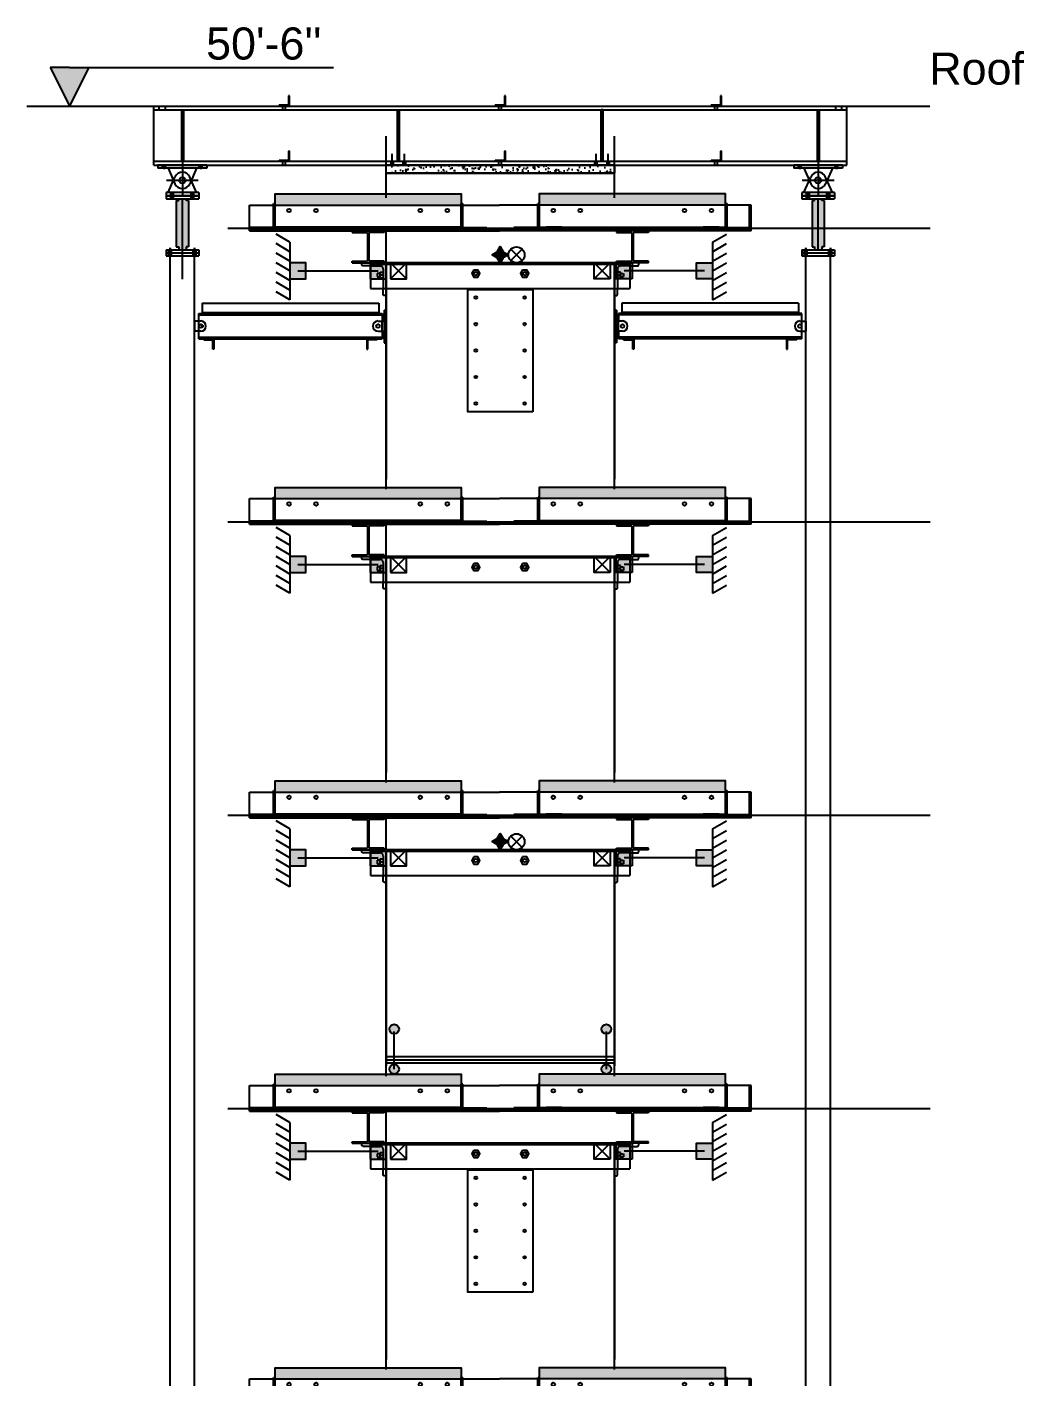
# Model space of a CAD drawing. Header units: millimetres. Extents: x -79526 to 153901, y -45620 to 21119.
# Drawn here: x 81065 to 87279, y 7465 to 15872 of the extents above; entities that cross this region are included whole.
import ezdxf

# ---------------------------------------------------------------- set-up
doc = ezdxf.new("R2010")
doc.units = ezdxf.units.MM
doc.header["$MEASUREMENT"] = 0
doc.linetypes.add('ACAD_ISO02W100', pattern=[15, 12, -3])
doc.linetypes.add('CENTER', pattern=[50.8, 31.75, -6.35, 6.35, -6.35])
for name, color, linetype in [('center', 7, 'CENTER'), ('colum', 154, 'Continuous'), ('greygrid', 252, 'CENTER'), ('Note', 7, 'Continuous'), ('Plot', 254, 'Continuous'), ('SolidLine', 7, 'Continuous'), ('STRUCTURENOTE', 7, 'Continuous'), ('truss', 250, 'Continuous')]:
    doc.layers.add(name, color=color, linetype=linetype)
doc.layers.add('Elevation', color=252, linetype='Continuous', true_color=0x696969)
doc.styles.get("Standard").update_dxf_attribs({"font": 'arial.ttf'})
doc.dimstyles.new('ISO-25', dxfattribs={"dimtxt": 2, "dimasz": 1.3, "dimexe": 1, "dimexo": 1.25, "dimtad": 1, "dimdec": 4, "dimlfac": -0.03937, "dimzin": 0, "dimdsep": 46, "dimlunit": 4, "dimtxsty": 'Standard', "dimcen": 2.5, "dimadec": 0, "dimazin": 0, "dimtfac": 1, "dimtdec": 4, "dimtmove": 1, "dimatfit": 3, "dimfxl": 1, "dimfrac": 2, "dimtolj": 1, "dimarcsym": 0})
pattern_1 = [(50, (151568.3, -172702.585), (91.092334, -7.969543), [9.525, -104.775]), (355, (151568.3, -172702.585), (-17.62171, 95.528423), [7.62, -83.82029]), (100.451445, (151575.89, -172703.25), (73.470624, 87.558876), [8.095004, -89.045122]), (46.1842, (151568.3, -172677.18), (135.53952, -21.021164), [14.2875, -157.1625]), (96.63556, (151579.6, -172678.94), (118.70207, 123.71306), [12.14251, -133.5678]), (351.18415, (151568.3, -172677.18), (118.70207, 123.71306), [11.42998, -125.72987]), (21, (151581, -172683.535), (75.807196, -51.1326), [9.525, -104.775]), (326, (151581, -172683.535), (30.901014, 92.093983), [7.62, -83.82]), (71.451445, (151587.32, -172687.8), (106.70821, 40.961384), [8.095004, -89.04497]), (37.5, (151568.3, -172702.585), (1.5443016, 42.2775194), [0, -82.804, 0, -85.09, 0, -84.1375]), (7.5, (151568.3, -172702.585), (33.409831, 50.090287), [0, -48.514, 0, -80.899, 0, -32.0675]), (327.5, (151539.98, -172702.585), (67.7952976, -2.864372), [0, -31.75, 0, -99.06, 0, -131.445]), (317.5, (151527.28, -172702.585), (74.06459, 12.713246), [0, -41.275, 0, -65.786, 0, -93.345])]

# ---------------------------------------------------------------- blocks, each defined once
blk = doc.blocks.new('Elevation')
at = {"layer": 'Elevation'}
h = blk.add_hatch(color=256, dxfattribs=at)
h.dxf.hatch_style = 1
h.paths.add_polyline_path([(93.67, 80.08), (95.17, 83.08), (93.67, 83.08), (92.17, 83.08)])
for p, q in [((92.17, 83.08), (73.09, 83.08)), ((93.67, 83.08), (92.17, 83.08)), ((92.17, 83.08), (93.67, 80.08)), ((93.67, 83.08), (95.17, 83.08)), ((95.17, 83.08), (93.67, 80.08))]:
    blk.add_line(p, q, dxfattribs=at)
blk = doc.blocks.new('*U153')
at = {"true_color": 0xadddf7}
h = blk.add_hatch(color=141, dxfattribs=at)
h.dxf.hatch_style = 1
h.paths.add_polyline_path([(-1403.4, 739.8), (-1403.4, 669.8), (-243.4, 669.8), (-243.4, 739.8)])
h = blk.add_hatch(color=141, dxfattribs=at)
h.dxf.hatch_style = 1
h.paths.add_polyline_path([(243.4, 739.8), (243.4, 669.8), (1403.4, 669.8), (1403.4, 739.8)])
at = {"linetype": 'ACAD_ISO02W100', "ltscale": 0.2}
for p, q in [((-808, 290.7), (-748.3, 290.7)), ((-730.3, 272.7), (-730.3, 149.8)), ((730.3, 272.7), (730.3, 149.8)), ((808, 290.7), (748.3, 290.7))]:
    blk.add_line(p, q, dxfattribs=at)
at = {"layer": 'Note', "ltscale": 0.2}
for points in [[(-165.3, 265.6), (-178.3, 243.2), (-165.3, 220.8), (-139.5, 220.8), (-126.5, 243.2), (-139.5, 265.6)], [(139.5, 265.6), (126.5, 243.2), (139.5, 220.8), (165.3, 220.8), (178.3, 243.2), (165.3, 265.6)]]:
    blk.add_lwpolyline(points, close=True, dxfattribs=at)
at = {"layer": 'Plot', "lineweight": -2, "ltscale": 0.2}
for p, q in [((-711.2, 739.8), (-711.2, 1099.8)), ((711.2, 739.8), (711.2, 1099.8)), ((-711.2, -1099.8), (-711.2, 509.8)), ((711.2, -1099.8), (711.2, 309.8))]:
    blk.add_line(p, q, dxfattribs=at)
at = {"layer": 'Plot', "linetype": 'ACAD_ISO02W100', "ltscale": 0.2}
for p, q in [((-1413.4, 529.8), (-1413.4, 679.8)), ((-1403.4, 679.8), (-1413.4, 679.8)), ((-1403.4, 519.8), (-1403.4, 679.8)), ((-243.6, 519.8), (-243.6, 679.8)), ((-243.6, 679.8), (-233.6, 679.8)), ((-233.6, 529.8), (-233.6, 679.8)), ((233.6, 529.8), (233.6, 679.8)), ((243.6, 679.8), (233.6, 679.8)), ((243.6, 519.8), (243.6, 679.8)), ((1403.4, 519.8), (1403.4, 679.8)), ((1403.4, 679.8), (1413.4, 679.8)), ((1413.4, 529.8), (1413.4, 679.8)), ((-1403.4, 648.8), (-1413.4, 648.8)), ((-1403.4, 637.8), (-1413.4, 637.8)), ((-1403.4, 626.8), (-1413.4, 626.8)), ((-243.6, 648.8), (-233.6, 648.8)), ((-243.6, 637.8), (-233.6, 637.8)), ((-243.6, 626.8), (-233.6, 626.8)), ((243.6, 648.8), (233.6, 648.8)), ((243.6, 637.8), (233.6, 637.8)), ((243.6, 626.8), (233.6, 626.8)), ((1403.4, 648.8), (1413.4, 648.8)), ((1403.4, 637.8), (1413.4, 637.8)), ((1403.4, 626.8), (1413.4, 626.8)), ((-1413.4, 529.8), (-1563.4, 529.8)), ((-1563.4, 519.8), (-1563.4, 529.8)), ((-1403.4, 519.8), (-1563.4, 519.8)), ((-1537.6, 519.8), (-1537.6, 529.8)), ((-1537.1, 519.8), (-1537.1, 509.8)), ((-1528.6, 519.8), (-1528.6, 529.8)), ((-1528.6, 519.8), (-1528.6, 509.8)), ((-1520.1, 519.8), (-1520.1, 509.8)), ((-1519.6, 519.8), (-1519.6, 529.8)), ((-1452.4, 519.8), (-1452.4, 529.8)), ((-1452.1, 519.8), (-1452.1, 509.8)), ((-1443.6, 519.8), (-1443.6, 509.8)), ((-1443.4, 519.8), (-1443.4, 529.8)), ((-1435.1, 519.8), (-1435.1, 509.8)), ((-1434.4, 519.8), (-1434.4, 529.8)), ((-1363.6, 519.8), (-1363.6, 531.8)), ((-1363.6, 531.8), (-1263.6, 531.8)), ((-1263.6, 531.8), (-1263.6, 519.8)), ((-897.1, 519.8), (-897.1, 509.8)), ((-897.1, 509.8), (-897.1, 499.8)), ((-888.6, 519.8), (-888.6, 509.8)), ((-880.1, 519.8), (-880.1, 509.8)), ((-880.1, 499.8), (-880.1, 509.8)), ((-767.1, 519.8), (-767.1, 509.8)), ((-767.1, 509.8), (-767.1, 499.8)), ((-767.1, 509.8), (-767.1, 499.8)), ((-758.6, 519.8), (-758.6, 509.8)), ((-758.6, 509.8), (-758.6, 499.8)), ((-750.1, 519.8), (-750.1, 509.8)), ((-750.1, 499.8), (-750.1, 509.8)), ((-383.6, 519.8), (-383.6, 531.8)), ((-383.6, 531.8), (-283.6, 531.8)), ((-283.6, 531.8), (-283.6, 519.8)), ((-243.6, 519.8), (-83.6, 519.8)), ((-233.6, 529.8), (-83.6, 529.8)), ((-212.6, 519.8), (-212.6, 529.8)), ((-212.1, 519.8), (-212.1, 509.8)), ((-203.6, 519.8), (-203.6, 529.8)), ((-203.6, 519.8), (-203.6, 509.8)), ((-195.1, 519.8), (-195.1, 509.8)), ((-194.6, 519.8), (-194.6, 529.8)), ((-127.4, 519.8), (-127.4, 529.8)), ((-127.1, 519.8), (-127.1, 509.8)), ((-118.6, 519.8), (-118.6, 509.8)), ((-118.4, 519.8), (-118.4, 529.8)), ((-110.1, 519.8), (-110.1, 509.8)), ((-109.4, 519.8), (-109.4, 529.8)), ((-83.6, 519.8), (-83.6, 529.8)), ((233.6, 529.8), (83.6, 529.8)), ((83.6, 519.8), (83.6, 529.8)), ((243.6, 519.8), (83.6, 519.8)), ((109.4, 519.8), (109.4, 529.8)), ((110.1, 519.8), (110.1, 509.8)), ((118.4, 519.8), (118.4, 529.8)), ((118.6, 519.8), (118.6, 509.8)), ((127.1, 519.8), (127.1, 509.8)), ((127.4, 519.8), (127.4, 529.8)), ((194.6, 519.8), (194.6, 529.8)), ((195.1, 519.8), (195.1, 509.8)), ((203.6, 519.8), (203.6, 529.8)), ((203.6, 519.8), (203.6, 509.8)), ((212.1, 519.8), (212.1, 509.8)), ((212.6, 519.8), (212.6, 529.8)), ((383.6, 531.8), (283.6, 531.8)), ((283.6, 531.8), (283.6, 519.8)), ((383.6, 519.8), (383.6, 531.8)), ((750.1, 519.8), (750.1, 509.8)), ((750.1, 499.8), (750.1, 509.8)), ((758.6, 519.8), (758.6, 509.8)), ((758.6, 509.8), (758.6, 499.8)), ((767.1, 519.8), (767.1, 509.8)), ((767.1, 509.8), (767.1, 499.8)), ((767.1, 509.8), (767.1, 499.8)), ((880.1, 519.8), (880.1, 509.8)), ((880.1, 499.8), (880.1, 509.8)), ((888.6, 519.8), (888.6, 509.8)), ((897.1, 519.8), (897.1, 509.8)), ((897.1, 509.8), (897.1, 499.8)), ((1363.6, 531.8), (1263.6, 531.8)), ((1263.6, 531.8), (1263.6, 519.8)), ((1363.6, 519.8), (1363.6, 531.8)), ((1403.4, 519.8), (1563.4, 519.8)), ((1413.4, 529.8), (1563.4, 529.8)), ((1434.4, 519.8), (1434.4, 529.8)), ((1435.1, 519.8), (1435.1, 509.8)), ((1443.4, 519.8), (1443.4, 529.8)), ((1443.6, 519.8), (1443.6, 509.8)), ((1452.1, 519.8), (1452.1, 509.8)), ((1452.4, 519.8), (1452.4, 529.8)), ((1519.6, 519.8), (1519.6, 529.8)), ((1520.1, 519.8), (1520.1, 509.8)), ((1528.6, 519.8), (1528.6, 529.8)), ((1528.6, 519.8), (1528.6, 509.8)), ((1537.1, 519.8), (1537.1, 509.8)), ((1537.6, 519.8), (1537.6, 529.8)), ((1563.4, 519.8), (1563.4, 529.8)), ((-758.6, 499.8), (-767.1, 499.8)), ((758.6, 499.8), (767.1, 499.8)), ((-764.2, 309.8), (-772.7, 309.8)), ((-769.6, 299.8), (-769.6, 309.8)), ((-767.1, 309.8), (-767.1, 319.8)), ((-758.6, 319.8), (-767.1, 319.8)), ((-767.1, 309.8), (-767.1, 319.8)), ((-758.6, 309.8), (-758.6, 319.8)), ((-758.6, 299.8), (-758.6, 309.8)), ((-750.1, 319.8), (-750.1, 309.8)), ((-747.6, 299.8), (-747.6, 309.8)), ((747.6, 299.8), (747.6, 309.8)), ((750.1, 319.8), (750.1, 309.8)), ((758.6, 319.8), (767.1, 319.8)), ((758.6, 309.8), (758.6, 319.8)), ((758.6, 299.8), (758.6, 309.8)), ((764.2, 309.8), (772.7, 309.8)), ((767.1, 309.8), (767.1, 319.8)), ((767.1, 309.8), (767.1, 319.8)), ((769.6, 299.8), (769.6, 309.8))]:
    blk.add_line(p, q, dxfattribs=at)
at = {"layer": 'Plot', "ltscale": 0.2}
for p, q in [((-1563.6, 669.8), (-5.6, 669.8)), ((-1563.6, 509.8), (-1563.6, 669.8)), ((-1563.6, 519.8), (-1563.6, 624.8)), ((-1563.6, 509.8), (-1563.6, 614.8)), ((1552.4, 669.8), (-5.6, 669.8)), ((1563.6, 669.8), (5.6, 669.8)), ((1552.4, 509.8), (1552.4, 669.8)), ((1552.4, 519.8), (1552.4, 624.8)), ((1552.4, 509.8), (1552.4, 614.8)), ((1563.6, 509.8), (1563.6, 669.8)), ((1563.6, 519.8), (1563.6, 624.8)), ((1563.6, 509.8), (1563.6, 614.8)), ((-1563.6, 519.8), (-5.6, 519.8)), ((-1563.6, 509.8), (-5.6, 509.8)), ((-923.6, 509.8), (-723.6, 509.8)), ((-923.6, 509.8), (-923.6, 499.8)), ((-723.6, 509.8), (-723.6, 499.8)), ((-634.1, 519.8), (-634.1, 509.8)), ((-625.6, 519.8), (-625.6, 509.8)), ((-617.1, 519.8), (-617.1, 509.8)), ((1552.4, 519.8), (-5.6, 519.8)), ((1552.4, 509.8), (-5.6, 509.8)), ((1563.6, 519.8), (5.6, 519.8)), ((1563.6, 509.8), (5.6, 509.8)), ((617.1, 519.8), (617.1, 509.8)), ((625.6, 519.8), (625.6, 509.8)), ((634.1, 519.8), (634.1, 509.8)), ((923.6, 509.8), (723.6, 509.8)), ((723.6, 509.8), (723.6, 499.8)), ((923.6, 509.8), (923.6, 499.8)), ((-923.6, 499.8), (-827.6, 499.8)), ((-827.6, 499.8), (-827.6, 319.8)), ((-723.6, 499.8), (-819.6, 499.8)), ((-819.6, 499.8), (-819.6, 319.8)), ((723.6, 499.8), (819.6, 499.8)), ((819.6, 499.8), (819.6, 319.8)), ((923.6, 499.8), (827.6, 499.8)), ((827.6, 499.8), (827.6, 319.8)), ((-923.6, 309.8), (-923.6, 319.8)), ((-923.6, 319.8), (-827.6, 319.8)), ((-923.6, 309.8), (-723.6, 309.8)), ((-723.6, 319.8), (-819.6, 319.8)), ((808, 309.8), (-808, 309.8)), ((-808, 309.8), (-808, 149.8)), ((808, 299.8), (-808, 299.8)), ((-775.6, 319.8), (-784.1, 319.8)), ((-723.6, 309.8), (-723.6, 319.8)), ((711.2, 309.8), (-711.2, 309.8)), ((723.6, 309.8), (723.6, 319.8)), ((723.6, 319.8), (819.6, 319.8)), ((923.6, 309.8), (723.6, 309.8)), ((775.6, 319.8), (784.1, 319.8)), ((808, 309.8), (808, 149.8)), ((808, 309.8), (808, 149.8)), ((923.6, 319.8), (827.6, 319.8)), ((923.6, 309.8), (923.6, 319.8)), ((-808, 149.8), (808, 149.8))]:
    blk.add_line(p, q, dxfattribs=at)
for points in [[(-243.4, 532.8), (-1403.4, 532.8), (-1403.4, 739.8), (-243.4, 739.8)], [(243.4, 532.8), (1403.4, 532.8), (1403.4, 739.8), (243.4, 739.8)]]:
    blk.add_lwpolyline(points, close=True, dxfattribs=at)
for points in [[(-808, 290.7), (-854.2, 290.7, -0.414214), (-863.2, 299.7), (-863.2, 309.8), (-711.2, 309.8), (-711.2, 106.8)], [(808, 290.7), (854.2, 290.7, 0.414214), (863.2, 299.7), (863.2, 309.8), (711.2, 309.8), (711.2, 106.8)], [(-711.2, 106.8), (-721.3, 106.8, -0.414214), (-730.3, 115.8), (-730.3, 149.8, 0.414214)], [(711.2, 106.8), (721.3, 106.8, 0.414214), (730.3, 115.8), (730.3, 149.8, -0.414214)]]:
    blk.add_lwpolyline(points, format="xyb", dxfattribs=at)
at = {"layer": 'Plot', "linetype": 'ACAD_ISO02W100', "ltscale": 0.2}
for points in [[(-730.3, 272.7, 0.414214), (-748.3, 290.7)], [(730.3, 272.7, -0.414214), (748.3, 290.7)]]:
    blk.add_lwpolyline(points, format="xyb", dxfattribs=at)
at = {"layer": 'Plot', "ltscale": 0.2}
for centre, radius in [((-1316.3, 636.8), 11), ((-1148.4, 636.8), 11), ((-1148.3, 636.8), 11), ((-498.4, 636.8), 11), ((-330.4, 636.8), 11), ((330.4, 636.8), 11), ((498.4, 636.8), 11), ((1148.3, 636.8), 11), ((1148.4, 636.8), 11), ((1316.3, 636.8), 11), ((-152.4, 243.2), 11.1), ((152.4, 243.2), 11.1)]:
    blk.add_circle(centre, radius, dxfattribs=at)
at = {"layer": 'SolidLine', "linetype": 'ACAD_ISO02W100', "ltscale": 0.2}
for p, q in [((-749.2, 244.8), (-768.2, 244.8)), ((-768.2, 244.8), (-768.2, 222.5)), ((-768.2, 222.5), (-749.2, 222.5)), ((-730.3, 233.6), (-749.3, 233.6)), ((730.3, 233.6), (749.3, 233.6)), ((749.2, 244.8), (768.2, 244.8)), ((768.2, 222.5), (749.2, 222.5)), ((768.2, 244.8), (768.2, 222.5))]:
    blk.add_line(p, q, dxfattribs=at)
for points in [[(-730.3, 214.6), (-749.3, 214.6), (-749.3, 252.7), (-730.3, 252.7)], [(730.3, 214.6), (749.3, 214.6), (749.3, 252.7), (730.3, 252.7)]]:
    blk.add_lwpolyline(points, close=True, dxfattribs=at)
blk = doc.blocks.new('*U152')
at = {"color": 0, "linetype": 'ByBlock', "lineweight": -2, "transparency": 16777216}
for p in [(0, 12801.6), (0, 10972.8), (0, 9144), (0, 7315.2), (0, 5486.4), (0, 3657.6), (0, 1828.8), (0, 0)]:
    blk.add_blockref('*U153', p, dxfattribs=at)

msp = doc.modelspace()

# ---------------------------------------------------------------- hatches: boundary and pattern name
h = msp.add_hatch(color=1)
h.dxf.hatch_style = 1
h.paths.add_polyline_path([(83995.7, 14471.9), (84014.5, 14504.4), (84033.2, 14471.9), (84065.7, 14453.2), (84033.2, 14434.4), (84014.5, 14402), (83995.7, 14434.4), (83963.2, 14453.2)])
h = msp.add_hatch(color=1)
h.dxf.hatch_style = 1
h.paths.add_polyline_path([(82703.3, 14302), (82803.3, 14302), (82803.3, 14402), (82703.3, 14402)])
h.paths.add_polyline_path([(83203.3, 14302), (83303.3, 14302), (83303.3, 14402), (83203.3, 14402)])
edge = h.paths.add_edge_path()
edge.add_line((82753.3, 14352), (83253.3, 14352))
h = msp.add_hatch(color=1)
h.dxf.hatch_style = 1
h.paths.add_polyline_path([(85336.9, 14302), (85236.9, 14302), (85236.9, 14402), (85336.9, 14402)])
h.paths.add_polyline_path([(84836.9, 14302), (84736.9, 14302), (84736.9, 14402), (84836.9, 14402)])
edge = h.paths.add_edge_path()
edge.add_line((85286.9, 14352), (84786.9, 14352))
h = msp.add_hatch(color=1)
h.dxf.hatch_style = 1
h.paths.add_polyline_path([(82703.3, 12473.2), (82803.3, 12473.2), (82803.3, 12573.2), (82703.3, 12573.2)])
h.paths.add_polyline_path([(83203.3, 12473.2), (83303.3, 12473.2), (83303.3, 12573.2), (83203.3, 12573.2)])
edge = h.paths.add_edge_path()
edge.add_line((82753.3, 12523.2), (83253.3, 12523.2))
h = msp.add_hatch(color=1)
h.dxf.hatch_style = 1
h.paths.add_polyline_path([(85336.9, 12473.2), (85236.9, 12473.2), (85236.9, 12573.2), (85336.9, 12573.2)])
h.paths.add_polyline_path([(84836.9, 12473.2), (84736.9, 12473.2), (84736.9, 12573.2), (84836.9, 12573.2)])
edge = h.paths.add_edge_path()
edge.add_line((85286.9, 12523.2), (84786.9, 12523.2))
h = msp.add_hatch(color=1)
h.dxf.hatch_style = 1
h.paths.add_polyline_path([(83995.7, 10814.3), (84014.5, 10846.8), (84033.2, 10814.3), (84065.7, 10795.6), (84033.2, 10776.8), (84014.5, 10744.4), (83995.7, 10776.8), (83963.2, 10795.6)])
h = msp.add_hatch(color=1)
h.dxf.hatch_style = 1
h.paths.add_polyline_path([(82703.3, 10644.4), (82803.3, 10644.4), (82803.3, 10744.4), (82703.3, 10744.4)])
h.paths.add_polyline_path([(83203.3, 10644.4), (83303.3, 10644.4), (83303.3, 10744.4), (83203.3, 10744.4)])
edge = h.paths.add_edge_path()
edge.add_line((82753.3, 10694.4), (83253.3, 10694.4))
h = msp.add_hatch(color=1)
h.dxf.hatch_style = 1
h.paths.add_polyline_path([(85336.9, 10644.4), (85236.9, 10644.4), (85236.9, 10744.4), (85336.9, 10744.4)])
h.paths.add_polyline_path([(84836.9, 10644.4), (84736.9, 10644.4), (84736.9, 10744.4), (84836.9, 10744.4)])
edge = h.paths.add_edge_path()
edge.add_line((85286.9, 10694.4), (84786.9, 10694.4))
h = msp.add_hatch(color=1)
h.dxf.hatch_style = 1
edge = h.paths.add_edge_path()
edge.add_arc((83353.3, 9377.2), 30, 0, 360)
edge = h.paths.add_edge_path()
edge.add_arc((83353.3, 9627), 30, 0, 360)
edge = h.paths.add_edge_path()
edge.add_line((83353.3, 9377.2), (83353.3, 9612))
h = msp.add_hatch(color=1)
h.dxf.hatch_style = 1
edge = h.paths.add_edge_path()
edge.add_arc((84675.7, 9377.2), 30, 0, 360)
edge = h.paths.add_edge_path()
edge.add_arc((84675.7, 9627), 30, 0, 360)
edge = h.paths.add_edge_path()
edge.add_line((84675.7, 9377.2), (84675.7, 9612))
h = msp.add_hatch(color=1)
h.dxf.hatch_style = 1
h.paths.add_polyline_path([(82703.3, 8815.6), (82803.3, 8815.6), (82803.3, 8915.6), (82703.3, 8915.6)])
h.paths.add_polyline_path([(83203.3, 8815.6), (83303.3, 8815.6), (83303.3, 8915.6), (83203.3, 8915.6)])
edge = h.paths.add_edge_path()
edge.add_line((82753.3, 8865.6), (83253.3, 8865.6))
h = msp.add_hatch(color=1)
h.dxf.hatch_style = 1
h.paths.add_polyline_path([(85336.9, 8815.6), (85236.9, 8815.6), (85236.9, 8915.6), (85336.9, 8915.6)])
h.paths.add_polyline_path([(84836.9, 8815.6), (84736.9, 8815.6), (84736.9, 8915.6), (84836.9, 8915.6)])
edge = h.paths.add_edge_path()
edge.add_line((85286.9, 8865.6), (84786.9, 8865.6))
at = {"layer": 'Plot', "ltscale": 0.1}
h = msp.add_hatch(color=9, dxfattribs=at)
h.dxf.hatch_style = 1
h.paths.add_polyline_path([(82071.4, 14791.3), (82056.4, 14791.3), (82056.4, 14802), (82033.3, 14802), (82033.3, 14617.9), (82071.4, 14617.9)])
h.paths.add_polyline_path([(82033.3, 14802), (82010.2, 14802), (82010.2, 14791.3), (81995.2, 14791.3), (81995.2, 14617.9), (82033.3, 14617.9)])
h.paths.add_polyline_path([(82033.3, 14617.9), (81995.2, 14617.9), (81995.2, 14501.6), (82010.2, 14501.6), (82010.2, 14484.5), (82033.3, 14484.5)])
h.paths.add_polyline_path([(82071.4, 14617.9), (82033.3, 14617.9), (82033.3, 14484.5), (82056.4, 14484.5), (82056.4, 14501.6), (82071.4, 14501.6)])
h = msp.add_hatch(color=9, dxfattribs=at)
h.dxf.hatch_style = 1
h.paths.add_polyline_path([(86033.8, 14791.3), (86018.8, 14791.3), (86018.8, 14802), (85995.7, 14802), (85995.7, 14617.9), (86033.8, 14617.9)])
h.paths.add_polyline_path([(85995.7, 14802), (85972.6, 14802), (85972.6, 14791.3), (85957.6, 14791.3), (85957.6, 14617.9), (85995.7, 14617.9)])
h.paths.add_polyline_path([(85995.7, 14617.9), (85957.6, 14617.9), (85957.6, 14501.6), (85972.6, 14501.6), (85972.6, 14484.5), (85995.7, 14484.5)])
h.paths.add_polyline_path([(86033.8, 14617.9), (85995.7, 14617.9), (85995.7, 14484.5), (86018.8, 14484.5), (86018.8, 14501.6), (86033.8, 14501.6)])
at = {"layer": 'STRUCTURENOTE'}
h = msp.add_hatch(dxfattribs=at)
h.set_pattern_fill('AR-CONC', color=256, scale=0.5)
h.set_pattern_definition(pattern_1)
h.paths.add_polyline_path([(83303.3, 15011.6), (83303.3, 14960.8), (84014.5, 14960.8), (84014.5, 15011.6)])
h = msp.add_hatch(dxfattribs=at)
h.set_pattern_fill('AR-CONC', color=256, scale=0.5)
h.set_pattern_definition(pattern_1)
h.paths.add_polyline_path([(84014.5, 15011.6), (84014.5, 14960.8), (84725.7, 14960.8), (84725.7, 15011.6)])

# ---------------------------------------------------------------- linework, layer by layer
at = {"color": 1}
for p, q in [((82703.3, 14532), (82616.7, 14582)), ((85336.9, 14532), (85423.5, 14582)), ((82703.3, 14472), (82616.7, 14522)), ((82703.3, 14412), (82616.7, 14462)), ((82703.3, 14532), (82703.3, 14352)), ((85336.9, 14532), (85336.9, 14352)), ((85336.9, 14472), (85423.5, 14522)), ((85336.9, 14412), (85423.5, 14462)), ((82703.3, 14352), (82616.7, 14402)), ((83429.5, 14402), (83329.5, 14302)), ((83329.5, 14402), (83429.5, 14302)), ((84599.5, 14402), (84699.5, 14302)), ((84699.5, 14402), (84599.5, 14302)), ((85336.9, 14352), (85423.5, 14402)), ((82703.3, 14292), (82616.7, 14342)), ((82703.3, 14352), (82703.3, 14172)), ((82753.3, 14352), (83253.3, 14352)), ((83303.3, 14352), (83303.3, 13055)), ((84725.7, 14352), (84725.7, 13055)), ((85286.9, 14352), (84786.9, 14352)), ((85336.9, 14352), (85336.9, 14172)), ((85336.9, 14292), (85423.5, 14342)), ((82703.3, 14232), (82616.7, 14282)), ((82703.3, 14172), (82616.7, 14222)), ((85336.9, 14232), (85423.5, 14282)), ((85336.9, 14172), (85423.5, 14222)), ((82703.3, 12703.2), (82616.7, 12753.2)), ((82703.3, 12703.2), (82703.3, 12523.2)), ((85336.9, 12703.2), (85423.5, 12753.2)), ((85336.9, 12703.2), (85336.9, 12523.2)), ((82703.3, 12643.2), (82616.7, 12693.2)), ((82703.3, 12583.2), (82616.7, 12633.2)), ((85336.9, 12643.2), (85423.5, 12693.2)), ((85336.9, 12583.2), (85423.5, 12633.2)), ((82703.3, 12523.2), (82616.7, 12573.2)), ((83429.5, 12573.2), (83329.5, 12473.2)), ((83329.5, 12573.2), (83429.5, 12473.2)), ((84599.5, 12573.2), (84699.5, 12473.2)), ((84699.5, 12573.2), (84599.5, 12473.2)), ((85336.9, 12523.2), (85423.5, 12573.2)), ((82703.3, 12463.2), (82616.7, 12513.2)), ((82703.3, 12403.2), (82616.7, 12453.2)), ((82703.3, 12523.2), (82703.3, 12343.2)), ((82753.3, 12523.2), (83253.3, 12523.2)), ((83303.3, 12523.2), (83303.3, 11226.2)), ((84725.7, 12523.2), (84725.7, 11226.2)), ((85286.9, 12523.2), (84786.9, 12523.2)), ((85336.9, 12523.2), (85336.9, 12343.2)), ((85336.9, 12463.2), (85423.5, 12513.2)), ((85336.9, 12403.2), (85423.5, 12453.2)), ((82703.3, 12343.2), (82616.7, 12393.2)), ((85336.9, 12343.2), (85423.5, 12393.2)), ((82703.3, 10874.4), (82616.7, 10924.4)), ((82703.3, 10814.4), (82616.7, 10864.4)), ((82703.3, 10874.4), (82703.3, 10694.4)), ((85336.9, 10874.4), (85423.5, 10924.4)), ((85336.9, 10874.4), (85336.9, 10694.4)), ((85336.9, 10814.4), (85423.5, 10864.4)), ((82703.3, 10754.4), (82616.7, 10804.4)), ((85336.9, 10754.4), (85423.5, 10804.4)), ((82703.3, 10694.4), (82616.7, 10744.4)), ((82703.3, 10634.4), (82616.7, 10684.4)), ((82703.3, 10694.4), (82703.3, 10514.4)), ((82753.3, 10694.4), (83253.3, 10694.4)), ((83303.3, 10694.4), (83303.3, 9397.4)), ((83429.5, 10744.4), (83329.5, 10644.4)), ((83329.5, 10744.4), (83429.5, 10644.4)), ((84599.5, 10744.4), (84699.5, 10644.4)), ((84699.5, 10744.4), (84599.5, 10644.4)), ((84725.7, 10694.4), (84725.7, 9397.4)), ((85286.9, 10694.4), (84786.9, 10694.4)), ((85336.9, 10694.4), (85423.5, 10744.4)), ((85336.9, 10694.4), (85336.9, 10514.4)), ((85336.9, 10634.4), (85423.5, 10684.4)), ((82703.3, 10574.4), (82616.7, 10624.4)), ((85336.9, 10574.4), (85423.5, 10624.4)), ((82703.3, 10514.4), (82616.7, 10564.4)), ((85336.9, 10514.4), (85423.5, 10564.4)), ((83353.3, 9377.2), (83353.3, 9612)), ((84675.7, 9377.2), (84675.7, 9612)), ((82703.3, 9045.6), (82616.7, 9095.6)), ((85336.9, 9045.6), (85423.5, 9095.6)), ((82703.3, 8985.6), (82616.7, 9035.6)), ((82703.3, 9045.6), (82703.3, 8865.6)), ((85336.9, 9045.6), (85336.9, 8865.6)), ((85336.9, 8985.6), (85423.5, 9035.6)), ((82703.3, 8925.6), (82616.7, 8975.6)), ((82703.3, 8865.6), (82616.7, 8915.6)), ((83429.5, 8915.6), (83329.5, 8815.6)), ((83329.5, 8915.6), (83429.5, 8815.6)), ((84599.5, 8915.6), (84699.5, 8815.6)), ((84699.5, 8915.6), (84599.5, 8815.6)), ((85336.9, 8925.6), (85423.5, 8975.6)), ((85336.9, 8865.6), (85423.5, 8915.6)), ((82703.3, 8805.6), (82616.7, 8855.6)), ((82703.3, 8865.6), (82703.3, 8685.6)), ((82753.3, 8865.6), (83253.3, 8865.6)), ((83303.3, 8865.6), (83303.3, 7568.6)), ((84725.7, 8865.6), (84725.7, 7568.6)), ((85286.9, 8865.6), (84786.9, 8865.6)), ((85336.9, 8865.6), (85336.9, 8685.6)), ((85336.9, 8805.6), (85423.5, 8855.6)), ((82703.3, 8745.6), (82616.7, 8795.6)), ((85336.9, 8745.6), (85423.5, 8795.6)), ((82703.3, 8685.6), (82616.7, 8735.6)), ((85336.9, 8685.6), (85423.5, 8735.6))]:
    msp.add_line(p, q, dxfattribs=at)
at = {"color": 5}
for p, q in [((84151, 14487.3), (84080.3, 14416.6)), ((84080.3, 14487.3), (84151, 14416.6)), ((84151, 10829.7), (84080.3, 10759)), ((84080.3, 10829.7), (84151, 10759))]:
    msp.add_line(p, q, dxfattribs=at)
for p, q in [((83963.2, 14453.2), (84065.7, 14453.2)), ((84065.7, 14453.2), (84065.7, 14453.2)), ((83963.2, 10795.6), (84065.7, 10795.6)), ((84065.7, 10795.6), (84065.7, 10795.6))]:
    msp.add_line(p, q)
for points in [[(83995.7, 14471.9), (84014.5, 14504.4), (84033.2, 14471.9), (84065.7, 14453.2), (84033.2, 14434.4), (84014.5, 14402), (83995.7, 14434.4), (83963.2, 14453.2), (83995.7, 14471.9)], [(83995.7, 10814.3), (84014.5, 10846.8), (84033.2, 10814.3), (84065.7, 10795.6), (84033.2, 10776.8), (84014.5, 10744.4), (83995.7, 10776.8), (83963.2, 10795.6), (83995.7, 10814.3)]]:
    msp.add_lwpolyline(points)
at = {"color": 1}
for points in [[(82703.3, 14302), (82803.3, 14302), (82803.3, 14402), (82703.3, 14402)], [(83203.3, 14302), (83303.3, 14302), (83303.3, 14402), (83203.3, 14402)], [(83329.5, 14302), (83429.5, 14302), (83429.5, 14402), (83329.5, 14402)], [(84699.5, 14302), (84599.5, 14302), (84599.5, 14402), (84699.5, 14402)], [(84836.9, 14302), (84736.9, 14302), (84736.9, 14402), (84836.9, 14402)], [(85336.9, 14302), (85236.9, 14302), (85236.9, 14402), (85336.9, 14402)], [(82703.3, 12473.2), (82803.3, 12473.2), (82803.3, 12573.2), (82703.3, 12573.2)], [(83203.3, 12473.2), (83303.3, 12473.2), (83303.3, 12573.2), (83203.3, 12573.2)], [(83329.5, 12473.2), (83429.5, 12473.2), (83429.5, 12573.2), (83329.5, 12573.2)], [(84699.5, 12473.2), (84599.5, 12473.2), (84599.5, 12573.2), (84699.5, 12573.2)], [(84836.9, 12473.2), (84736.9, 12473.2), (84736.9, 12573.2), (84836.9, 12573.2)], [(85336.9, 12473.2), (85236.9, 12473.2), (85236.9, 12573.2), (85336.9, 12573.2)], [(82703.3, 10644.4), (82803.3, 10644.4), (82803.3, 10744.4), (82703.3, 10744.4)], [(83203.3, 10644.4), (83303.3, 10644.4), (83303.3, 10744.4), (83203.3, 10744.4)], [(83329.5, 10644.4), (83429.5, 10644.4), (83429.5, 10744.4), (83329.5, 10744.4)], [(84699.5, 10644.4), (84599.5, 10644.4), (84599.5, 10744.4), (84699.5, 10744.4)], [(84836.9, 10644.4), (84736.9, 10644.4), (84736.9, 10744.4), (84836.9, 10744.4)], [(85336.9, 10644.4), (85236.9, 10644.4), (85236.9, 10744.4), (85336.9, 10744.4)], [(82703.3, 8815.6), (82803.3, 8815.6), (82803.3, 8915.6), (82703.3, 8915.6)], [(83203.3, 8815.6), (83303.3, 8815.6), (83303.3, 8915.6), (83203.3, 8915.6)], [(83329.5, 8815.6), (83429.5, 8815.6), (83429.5, 8915.6), (83329.5, 8915.6)], [(84699.5, 8815.6), (84599.5, 8815.6), (84599.5, 8915.6), (84699.5, 8915.6)], [(84836.9, 8815.6), (84736.9, 8815.6), (84736.9, 8915.6), (84836.9, 8915.6)], [(85336.9, 8815.6), (85236.9, 8815.6), (85236.9, 8915.6), (85336.9, 8915.6)]]:
    msp.add_lwpolyline(points, close=True, dxfattribs=at)
at = {"color": 5}
for centre in [(84115.7, 14452), (84115.7, 10794.4)]:
    msp.add_circle(centre, 50, dxfattribs=at)
at = {"color": 1}
for centre in [(83353.3, 9627), (84675.7, 9627), (83353.3, 9377.2), (84675.7, 9377.2)]:
    msp.add_circle(centre, 30, dxfattribs=at)
at = {"layer": 'center', "linetype": 'ACAD_ISO02W100', "ltscale": 0.1}
for p, q in [((83341.4, 15011.6), (83341.4, 15082.2)), ((83417.6, 15011.6), (83417.6, 15082.2)), ((84611.4, 15011.6), (84611.4, 15082.2)), ((84687.6, 15011.6), (84687.6, 15082.2))]:
    msp.add_line(p, q, dxfattribs=at)
at = {"layer": 'colum'}
for p, q in [((81957.1, 7216.9), (81957.1, 14446.4)), ((82109.5, 7216.9), (82109.5, 14446.4)), ((85919.5, 7216.9), (85919.5, 14446.4)), ((86071.9, 7216.9), (86071.9, 14446.4))]:
    msp.add_line(p, q, dxfattribs=at)
at = {"layer": 'greygrid', "linetype": 'CENTER', "ltscale": 0.1}
for p, q in [((81064.7, 15379.9), (86693.5, 15379.9)), ((82315.8, 14617.9), (86693.5, 14617.9)), ((82315.8, 12789.1), (86693.5, 12789.1)), ((82315.8, 10960.3), (86693.5, 10960.3)), ((82315.8, 9131.5), (86693.5, 9131.5))]:
    msp.add_line(p, q, dxfattribs=at)
at = {"layer": 'Note'}
for p, q in [((81887.2, 15379.9), (81887.2, 15356.1)), ((81925.3, 15379.9), (81925.3, 15356.1)), ((83982.7, 15356.1), (83995.4, 15356.1)), ((84643.1, 15356.1), (84655.8, 15356.1)), ((84649.5, 15356.1), (85995.7, 15356.1)), ((85989.3, 15356.1), (86002, 15356.1)), ((86103.6, 15379.9), (86103.6, 15356.1)), ((86141.7, 15379.9), (86141.7, 15356.1)), ((83303.3, 15011.6), (84725.7, 15011.6)), ((83982.7, 15011.6), (83995.4, 15011.6))]:
    msp.add_line(p, q, dxfattribs=at)
at = {"layer": 'Note', "ltscale": 0.1}
for p, q in [((83303.3, 9455.3), (84725.7, 9455.3)), ((83303.3, 9436.3), (84725.7, 9436.3)), ((83303.3, 9417.2), (84725.7, 9417.2))]:
    msp.add_line(p, q, dxfattribs=at)
for centre in [(82033.3, 14916.3), (82033.3, 14916.3), (85995.7, 14916.3), (85995.7, 14916.3)]:
    msp.add_circle(centre, 19.1, dxfattribs=at)
at = {"layer": 'Plot', "ltscale": 0.1}
for p, q in [((82636.5, 15386.2), (82693.7, 15386.2)), ((82636.5, 15386.2), (82636.5, 15379.9)), ((82660.8, 15386.2), (82675.8, 15386.2)), ((82700, 15443.4), (82693.7, 15443.4)), ((82693.7, 15443.4), (82693.7, 15386.2)), ((82700, 15379.9), (82700, 15443.4)), ((83982.7, 15386.2), (84039.9, 15386.2)), ((83982.7, 15386.2), (83982.7, 15379.9)), ((84007, 15386.2), (84022, 15386.2)), ((84046.2, 15443.4), (84039.9, 15443.4)), ((84039.9, 15443.4), (84039.9, 15386.2)), ((84046.2, 15379.9), (84046.2, 15443.4)), ((85328.9, 15386.2), (85386.1, 15386.2)), ((85328.9, 15386.2), (85328.9, 15379.9)), ((85353.2, 15386.2), (85368.2, 15386.2)), ((85392.4, 15443.4), (85386.1, 15443.4)), ((85386.1, 15443.4), (85386.1, 15386.2)), ((85392.4, 15379.9), (85392.4, 15443.4)), ((82636.5, 15379.9), (82700, 15379.9)), ((83373.1, 15356.1), (83385.8, 15356.1)), ((83982.7, 15379.9), (84046.2, 15379.9)), ((84655.8, 15356.1), (84643.1, 15356.1)), ((85328.9, 15379.9), (85392.4, 15379.9)), ((82026.9, 15297.3), (82039.6, 15297.3)), ((83373.1, 15297.3), (83385.8, 15297.3)), ((84655.8, 15297.3), (84643.1, 15297.3)), ((85989.3, 15297.3), (86002, 15297.3)), ((86173.5, 15085.7), (86173.5, 15165.7)), ((82700, 15098.9), (82693.7, 15098.9)), ((82693.7, 15098.9), (82693.7, 15041.7)), ((82700, 15035.4), (82700, 15098.9)), ((84046.2, 15098.9), (84039.9, 15098.9)), ((84039.9, 15098.9), (84039.9, 15041.7)), ((84046.2, 15035.4), (84046.2, 15098.9)), ((85392.4, 15098.9), (85386.1, 15098.9)), ((85386.1, 15098.9), (85386.1, 15041.7)), ((85392.4, 15035.4), (85392.4, 15098.9)), ((82185.7, 15011.6), (81880.9, 15011.6)), ((81880.9, 15011.6), (81880.9, 14992.5)), ((82185.7, 14992.5), (81880.9, 14992.5)), ((81944.4, 15011.6), (82122.2, 15011.6)), ((82185.7, 15011.6), (82185.7, 14992.5)), ((82636.5, 15041.7), (82693.7, 15041.7)), ((82636.5, 15041.7), (82636.5, 15035.4)), ((82636.5, 15035.4), (82700, 15035.4)), ((82660.8, 15041.7), (82675.8, 15041.7)), ((83331.8, 15011.6), (83350.9, 15011.6)), ((83427.1, 15011.6), (83408, 15011.6)), ((83982.7, 15041.7), (84039.9, 15041.7)), ((83982.7, 15041.7), (83982.7, 15035.4)), ((83982.7, 15035.4), (84046.2, 15035.4)), ((84007, 15041.7), (84022, 15041.7)), ((84601.8, 15011.6), (84620.9, 15011.6)), ((84697.1, 15011.6), (84678, 15011.6)), ((85328.9, 15041.7), (85386.1, 15041.7)), ((85328.9, 15041.7), (85328.9, 15035.4)), ((85328.9, 15035.4), (85392.4, 15035.4)), ((85353.2, 15041.7), (85368.2, 15041.7)), ((86148.1, 15011.6), (85843.3, 15011.6)), ((85843.3, 15011.6), (85843.3, 14992.5)), ((86148.1, 14992.5), (85843.3, 14992.5)), ((85906.8, 15011.6), (86084.6, 15011.6)), ((86148.1, 15011.6), (86148.1, 14992.5)), ((82134.9, 14840.1), (81931.7, 14840.1)), ((81931.7, 14840.1), (81931.7, 14821.1)), ((81931.7, 14821.1), (82134.9, 14821.1)), ((82134.9, 14821.1), (81931.7, 14821.1)), ((81931.7, 14821.1), (81931.7, 14802)), ((81931.7, 14802), (82134.9, 14802)), ((82033.3, 14300.4), (82033.3, 14802)), ((82134.9, 14840.1), (82134.9, 14821.1)), ((82134.9, 14821.1), (82134.9, 14802)), ((86097.3, 14840.1), (85894.1, 14840.1)), ((85894.1, 14840.1), (85894.1, 14821.1)), ((85894.1, 14821.1), (86097.3, 14821.1)), ((86097.3, 14821.1), (85894.1, 14821.1)), ((85894.1, 14821.1), (85894.1, 14802)), ((85894.1, 14802), (86097.3, 14802)), ((85995.7, 14484.5), (85995.7, 14802)), ((86097.3, 14840.1), (86097.3, 14821.1)), ((86097.3, 14821.1), (86097.3, 14802)), ((82156.1, 14151.1), (83256.8, 14151.1)), ((82156.1, 14151.1), (82156.1, 14087.6)), ((83256.8, 14151.1), (83256.8, 14087.6)), ((85872.8, 14151.1), (84772.1, 14151.1)), ((84772.1, 14151.1), (84772.1, 14087.6)), ((85872.8, 14151.1), (85872.8, 14087.6)), ((82156.1, 14094), (83256.8, 14094)), ((82156.1, 14087.6), (83256.8, 14087.6)), ((85872.8, 14094), (84772.1, 14094)), ((85872.8, 14087.6), (84772.1, 14087.6)), ((82109.5, 14040), (82109.5, 13976.5)), ((85919.4, 14040), (85919.4, 13976.5)), ((82166.7, 13928.9), (82230.2, 13928.9)), ((82166.7, 13922.5), (82166.7, 13928.9)), ((82166.7, 13922.5), (82223.8, 13922.5)), ((82223.8, 13865.4), (82223.8, 13922.5)), ((82230.2, 13928.9), (82230.2, 13865.4)), ((83246.2, 13928.9), (83182.7, 13928.9)), ((83182.7, 13928.9), (83182.7, 13865.4)), ((83189, 13865.4), (83189, 13922.5)), ((83246.2, 13922.5), (83189, 13922.5)), ((83246.2, 13922.5), (83246.2, 13928.9)), ((84782.7, 13928.9), (84846.2, 13928.9)), ((84782.7, 13922.5), (84782.7, 13928.9)), ((84782.7, 13922.5), (84839.9, 13922.5)), ((84839.9, 13865.4), (84839.9, 13922.5)), ((84846.2, 13928.9), (84846.2, 13865.4)), ((85862.2, 13928.9), (85798.7, 13928.9)), ((85798.7, 13928.9), (85798.7, 13865.4)), ((85805.1, 13865.4), (85805.1, 13922.5)), ((85862.2, 13922.5), (85805.1, 13922.5)), ((85862.2, 13922.5), (85862.2, 13928.9)), ((82230.2, 13865.4), (82223.8, 13865.4)), ((83182.7, 13865.4), (83189, 13865.4)), ((84846.2, 13865.4), (84839.9, 13865.4)), ((85798.7, 13865.4), (85805.1, 13865.4))]:
    msp.add_line(p, q, dxfattribs=at)
at = {"layer": 'Plot', "linetype": 'ACAD_ISO02W100', "ltscale": 0.05}
for p, q in [((82660.3, 15356.1), (82660.3, 15386.2)), ((82676.2, 15356.1), (82676.2, 15386.2)), ((84006.5, 15356.1), (84006.5, 15386.2)), ((84022.4, 15356.1), (84022.4, 15386.2)), ((85352.7, 15356.1), (85352.7, 15386.2)), ((85368.6, 15356.1), (85368.6, 15386.2)), ((82026.9, 15313.2), (82039.6, 15313.2)), ((83373.1, 15313.2), (83385.8, 15313.2)), ((84655.8, 15313.2), (84643.1, 15313.2)), ((85989.3, 15313.2), (86002, 15313.2)), ((82026.9, 15094.1), (82039.6, 15094.1)), ((82026.9, 15078.2), (82039.6, 15078.2)), ((83373.1, 15094.1), (83385.8, 15094.1)), ((83373.1, 15078.2), (83385.8, 15078.2)), ((84655.8, 15094.1), (84643.1, 15094.1)), ((84655.8, 15078.2), (84643.1, 15078.2)), ((85989.3, 15094.1), (86002, 15094.1)), ((85989.3, 15078.2), (86002, 15078.2)), ((81910.2, 14992.5), (81910.2, 15011.6)), ((81919, 15002), (81919, 15017)), ((81919, 15002), (81919, 14987)), ((81927.7, 14992.5), (81927.7, 15011.6)), ((82138.8, 14992.5), (82138.8, 15011.6)), ((82147.6, 15002), (82147.6, 15017)), ((82147.6, 15002), (82147.6, 14987)), ((82156.3, 14992.5), (82156.3, 15011.6)), ((82660.3, 15011.6), (82660.3, 15041.7)), ((82676.2, 15011.6), (82676.2, 15041.7)), ((83333.9, 15011.6), (83333.9, 15035.4)), ((83348.9, 15011.6), (83348.9, 15035.4)), ((83410.1, 15011.6), (83410.1, 15035.4)), ((83425.1, 15011.6), (83425.1, 15035.4)), ((84006.5, 15011.6), (84006.5, 15041.7)), ((84022.4, 15011.6), (84022.4, 15041.7)), ((84603.9, 15011.6), (84603.9, 15035.4)), ((84618.9, 15011.6), (84618.9, 15035.4)), ((84680.1, 15011.6), (84680.1, 15035.4)), ((84695.1, 15011.6), (84695.1, 15035.4)), ((85352.7, 15011.6), (85352.7, 15041.7)), ((85368.6, 15011.6), (85368.6, 15041.7)), ((85872.6, 14992.5), (85872.6, 15011.6)), ((85881.4, 15002), (85881.4, 15017)), ((85881.4, 15002), (85881.4, 14987)), ((85890.1, 14992.5), (85890.1, 15011.6)), ((86101.2, 14992.5), (86101.2, 15011.6)), ((86110, 15002), (86110, 15017)), ((86110, 15002), (86110, 14987)), ((86118.7, 14992.5), (86118.7, 15011.6)), ((81961, 14821.1), (81961, 14840.1)), ((81961, 14802), (81961, 14821.1)), ((81969.8, 14830.6), (81969.8, 14845.6)), ((81969.8, 14830.6), (81969.8, 14815.6)), ((81969.8, 14811.5), (81969.8, 14826.5)), ((81969.8, 14811.5), (81969.8, 14796.5)), ((81978.5, 14821.1), (81978.5, 14840.1)), ((81978.5, 14802), (81978.5, 14821.1)), ((82088, 14821.1), (82088, 14840.1)), ((82088, 14802), (82088, 14821.1)), ((82096.8, 14830.6), (82096.8, 14845.6)), ((82096.8, 14830.6), (82096.8, 14815.6)), ((82096.8, 14811.5), (82096.8, 14826.5)), ((82096.8, 14811.5), (82096.8, 14796.5)), ((82105.5, 14821.1), (82105.5, 14840.1)), ((82105.5, 14802), (82105.5, 14821.1)), ((85923.4, 14821.1), (85923.4, 14840.1)), ((85923.4, 14802), (85923.4, 14821.1)), ((85932.2, 14830.6), (85932.2, 14845.6)), ((85932.2, 14830.6), (85932.2, 14815.6)), ((85932.2, 14811.5), (85932.2, 14826.5)), ((85932.2, 14811.5), (85932.2, 14796.5)), ((85940.9, 14821.1), (85940.9, 14840.1)), ((85940.9, 14802), (85940.9, 14821.1)), ((86050.4, 14821.1), (86050.4, 14840.1)), ((86050.4, 14802), (86050.4, 14821.1)), ((86059.2, 14830.6), (86059.2, 14845.6)), ((86059.2, 14830.6), (86059.2, 14815.6)), ((86059.2, 14811.5), (86059.2, 14826.5)), ((86059.2, 14811.5), (86059.2, 14796.5)), ((86067.9, 14821.1), (86067.9, 14840.1)), ((86067.9, 14802), (86067.9, 14821.1)), ((81948.3, 14446.4), (81948.3, 14484.5)), ((81965.8, 14446.4), (81965.8, 14484.5)), ((82100.7, 14446.4), (82100.7, 14484.5)), ((82118.2, 14446.4), (82118.2, 14484.5)), ((85910.7, 14446.4), (85910.7, 14484.5)), ((85928.2, 14446.4), (85928.2, 14484.5)), ((86063.1, 14446.4), (86063.1, 14484.5)), ((86080.6, 14446.4), (86080.6, 14484.5))]:
    msp.add_line(p, q, dxfattribs=at)
at = {"layer": 'Plot'}
for p, q in [((83373.1, 15356.1), (83385.8, 15356.1)), ((84655.8, 15356.1), (84643.1, 15356.1)), ((81944.4, 14992.5), (81986.7, 14895.9)), ((82122.2, 14992.5), (82079.8, 14895.9)), ((84725.7, 15011.6), (83303.3, 15011.6)), ((83309.6, 15035.4), (83449.3, 15035.4)), ((85906.8, 14992.5), (85949.1, 14895.9)), ((86084.6, 14992.5), (86042.2, 14895.9)), ((81944.4, 14840.1), (81986.7, 14936.7)), ((82122.2, 14840.1), (82079.8, 14936.7)), ((83303.3, 14808.4), (83303.3, 14960.8)), ((84725.7, 14808.4), (84725.7, 14960.8)), ((85906.8, 14840.1), (85949.1, 14936.7)), ((86084.6, 14840.1), (86042.2, 14936.7)), ((81931.7, 14484.5), (82134.9, 14484.5)), ((81931.7, 14484.5), (81931.7, 14471.8)), ((81931.7, 14471.8), (81931.7, 14446.4)), ((81931.7, 14465.5), (82134.9, 14465.5)), ((82134.9, 14484.5), (82134.9, 14471.8)), ((82134.9, 14471.8), (82134.9, 14446.4)), ((85894.1, 14484.5), (86097.3, 14484.5)), ((85894.1, 14484.5), (85894.1, 14471.8)), ((85894.1, 14471.8), (85894.1, 14446.4)), ((85894.1, 14465.5), (86097.3, 14465.5)), ((86097.3, 14484.5), (86097.3, 14471.8)), ((86097.3, 14471.8), (86097.3, 14446.4)), ((81931.7, 14446.4), (82134.9, 14446.4)), ((85894.1, 14446.4), (86097.3, 14446.4))]:
    msp.add_line(p, q, dxfattribs=at)
at = {"layer": 'Plot', "linetype": 'ACAD_ISO02W100', "ltscale": 0.1}
for p, q in [((82033.3, 15121.2), (82033.3, 14813)), ((85995.7, 15121.2), (85995.7, 14813)), ((82132.3, 14916.3), (81934.3, 14916.3)), ((86094.7, 14916.3), (85896.7, 14916.3))]:
    msp.add_line(p, q, dxfattribs=at)
at = {"layer": 'Plot', "ltscale": 0.2}
for p, q in [((82010.2, 14791.3), (82010.2, 14802)), ((82056.4, 14791.3), (82056.4, 14802)), ((85972.6, 14791.3), (85972.6, 14802)), ((86018.8, 14791.3), (86018.8, 14802)), ((81995.2, 14791.3), (81995.2, 14501.6)), ((81995.2, 14791.3), (82010.2, 14791.3)), ((82071.4, 14791.3), (82056.4, 14791.3)), ((82071.4, 14791.3), (82071.4, 14501.6)), ((85957.6, 14791.3), (85957.6, 14501.6)), ((85957.6, 14791.3), (85972.6, 14791.3)), ((86033.8, 14791.3), (86018.8, 14791.3)), ((86033.8, 14791.3), (86033.8, 14501.6)), ((81995.2, 14501.6), (82010.2, 14501.6)), ((82010.2, 14501.6), (82010.2, 14484.5)), ((82071.4, 14501.6), (82056.4, 14501.6)), ((82056.4, 14501.6), (82056.4, 14484.5)), ((85957.6, 14501.6), (85972.6, 14501.6)), ((85972.6, 14501.6), (85972.6, 14484.5)), ((86033.8, 14501.6), (86018.8, 14501.6)), ((86018.8, 14501.6), (86018.8, 14484.5))]:
    msp.add_line(p, q, dxfattribs=at)
at = {"layer": 'Plot', "linetype": 'ACAD_ISO02W100', "ltscale": 0.2}
for p, q in [((81957.1, 14496.8), (81957.1, 14446.8)), ((81957.1, 14446.8), (81957.1, 14496.8)), ((82109.5, 14496.8), (82109.5, 14446.8)), ((82109.5, 14446.8), (82109.5, 14496.8)), ((85919.5, 14496.8), (85919.5, 14446.8)), ((85919.5, 14446.8), (85919.5, 14496.8)), ((86071.9, 14496.8), (86071.9, 14446.8)), ((86071.9, 14446.8), (86071.9, 14496.8))]:
    msp.add_line(p, q, dxfattribs=at)
at = {"layer": 'Plot', "ltscale": 0.1}
for centre, start, end in [((82033.3, 14916.3), 23.68575, 156.31413), ((85995.7, 14916.3), 23.68575, 156.31413), ((82033.3, 14916.3), 203.68575, 336.31413), ((85995.7, 14916.3), 203.68575, 336.31413)]:
    msp.add_arc(centre, 50.8, start, end, dxfattribs=at)
at = {"layer": 'SolidLine'}
for points in [[(84217.7, 13474.9), (83811.3, 13474.9), (83811.3, 14236.9), (84217.7, 14236.9)], [(84217.7, 7988.5), (83811.3, 7988.5), (83811.3, 8750.5), (84217.7, 8750.5)]]:
    msp.add_lwpolyline(points, close=True, dxfattribs=at)
for centre in [(83862.1, 14186.1), (84166.9, 14186.1), (83862.1, 14021), (84166.9, 14021), (83862.1, 13855.9), (84166.9, 13855.9), (83862.1, 13690.8), (84166.9, 13690.8), (83862.1, 13525.7), (84166.9, 13525.7), (83862.1, 8699.7), (84166.9, 8699.7), (83862.1, 8534.6), (84166.9, 8534.6), (83862.1, 8369.5), (84166.9, 8369.5), (83862.1, 8204.4), (84166.9, 8204.4), (83862.1, 8039.3), (84166.9, 8039.3)]:
    msp.add_circle(centre, 8, dxfattribs=at)
at = {"layer": 'STRUCTURENOTE'}
msp.add_line((83303.3, 14960.8), (84725.7, 14960.8), dxfattribs=at)
msp.add_lwpolyline([(83303.3, 15011.6), (84725.7, 15011.6), (84725.7, 14960.8), (83303.3, 14960.8)], close=True, dxfattribs=at)
at = {"layer": 'truss'}
for p, q in [((81855.5, 15379.9), (86173.5, 15379.9)), ((81855.5, 15356.1), (86173.5, 15356.1)), ((81855.5, 15356.1), (83379.5, 15356.1)), ((81855.5, 15035.4), (86173.5, 15035.4)), ((81855.5, 15011.6), (86173.5, 15011.6)), ((82134.9, 14087.6), (83277.9, 14087.6)), ((82134.9, 14040), (82134.9, 14087.6)), ((83277.9, 14087.6), (83277.9, 14040)), ((83290.6, 14108.1), (83290.6, 13904.9)), ((83290.6, 14108.1), (83303.3, 14108.1)), ((83290.6, 14107.2), (83290.6, 14087.2)), ((83290.6, 14090.7), (83303.3, 14090.7)), ((83290.6, 14074.8), (83303.3, 14074.8)), ((84738.3, 14108.1), (84725.6, 14108.1)), ((84738.3, 14090.7), (84725.6, 14090.7)), ((84738.3, 14074.8), (84725.6, 14074.8)), ((84738.3, 14108.1), (84738.3, 13904.9)), ((84738.3, 14107.2), (84738.3, 14087.2)), ((84751, 14087.6), (84751, 14040)), ((85894, 14087.6), (84751, 14087.6)), ((85894, 14040), (85894, 14087.6)), ((82147.6, 14040), (82109.5, 14040)), ((82147.6, 13976.5), (82109.5, 13976.5)), ((82134.9, 13928.9), (82134.9, 13976.5)), ((83252.5, 14040), (83290.6, 14040)), ((83252.5, 13976.5), (83290.6, 13976.5)), ((83277.9, 13976.5), (83277.9, 13928.9)), ((84776.4, 14040), (84738.3, 14040)), ((84776.4, 13976.5), (84738.3, 13976.5)), ((84751, 13976.5), (84751, 13928.9)), ((85881.3, 14040), (85919.4, 14040)), ((85881.3, 13976.5), (85919.4, 13976.5)), ((85894, 13928.9), (85894, 13976.5)), ((82134.9, 13928.9), (83277.9, 13928.9)), ((83290.6, 13936.2), (83303.3, 13936.2)), ((83290.6, 13920.3), (83303.3, 13920.3)), ((83290.6, 13904.9), (83303.3, 13904.9)), ((84738.3, 13936.2), (84725.6, 13936.2)), ((84738.3, 13920.3), (84725.6, 13920.3)), ((84738.3, 13904.9), (84725.6, 13904.9)), ((85894, 13928.9), (84751, 13928.9))]:
    msp.add_line(p, q, dxfattribs=at)
at = {"layer": 'truss', "ltscale": 0.1}
for p, q in [((81855.5, 15011.6), (81855.5, 15379.9)), ((82026.9, 15356.1), (82026.9, 15035.4)), ((82039.6, 15356.1), (82039.6, 15035.4)), ((83373.1, 15035.4), (83373.1, 15356.1)), ((83385.8, 15035.4), (83385.8, 15356.1)), ((84643.1, 15035.4), (84643.1, 15356.1)), ((84655.8, 15035.4), (84655.8, 15356.1)), ((85989.3, 15356.1), (85989.3, 15035.4)), ((86002, 15356.1), (86002, 15035.4)), ((86173.5, 15011.6), (86173.5, 15379.9))]:
    msp.add_line(p, q, dxfattribs=at)
at = {"layer": 'truss', "linetype": 'ACAD_ISO02W100', "ltscale": 0.1}
for p, q in [((82134.9, 14078.1), (83277.9, 14078.1)), ((85894, 14078.1), (84751, 14078.1)), ((82134.9, 13976.5), (82134.9, 14040)), ((83277.9, 13976.5), (83277.9, 14040)), ((84751, 13976.5), (84751, 14040)), ((85894, 13976.5), (85894, 14040)), ((82134.9, 13938.4), (83277.9, 13938.4)), ((85894, 13938.4), (84751, 13938.4))]:
    msp.add_line(p, q, dxfattribs=at)
at = {"layer": 'truss'}
for centre in [(82147.6, 14008.3), (83252.5, 14008.3), (84776.4, 14008.3), (85881.3, 14008.3)]:
    msp.add_circle(centre, 11, dxfattribs=at)
for centre, start, end in [((82147.6, 14008.3), 270, 90), ((83252.5, 14008.3), 90, 270), ((84776.4, 14008.3), 270, 90), ((85881.3, 14008.3), 90, 270)]:
    msp.add_arc(centre, 31.8, start, end, dxfattribs=at)

# ---------------------------------------------------------------- block references
msp.add_blockref('*U152', (84014.5, 1290.5))
at = {"layer": 'Elevation', "xscale": -80, "yscale": 80, "zscale": 80}
msp.add_blockref('Elevation', (88823.1, 8973.7), dxfattribs=at)

# ---------------------------------------------------------------- texts
at = {"layer": 'Elevation', "insert": (82900.4, 15869.4), "char_height": 200, "attachment_point": 3}
msp.add_mtext_dynamic_manual_height_columns("\\A1;50'-6''", width=1471.969, gutter_width=1078, heights=[2.59], dxfattribs=at)
at = {"layer": 'greygrid', "linetype": 'CENTER', "ltscale": 0.2, "insert": (86688.2, 15713.2), "char_height": 200, "attachment_point": 1}
msp.add_mtext_dynamic_manual_height_columns('Roof', width=1.095, gutter_width=1, heights=[0], dxfattribs=at)

# ---------------------------------------------------------------- leaders
at = {"layer": 'Plot', "ltscale": 0.1}
msp.add_leader([(82147.6, 14008.3), (82166.7, 14008.3), (82147.6, 14008.3)], dimstyle='ISO-25', override={"dimgap": 0.625, "dimtad": 0}, dxfattribs=at)

doc.saveas('drawing.dxf')
